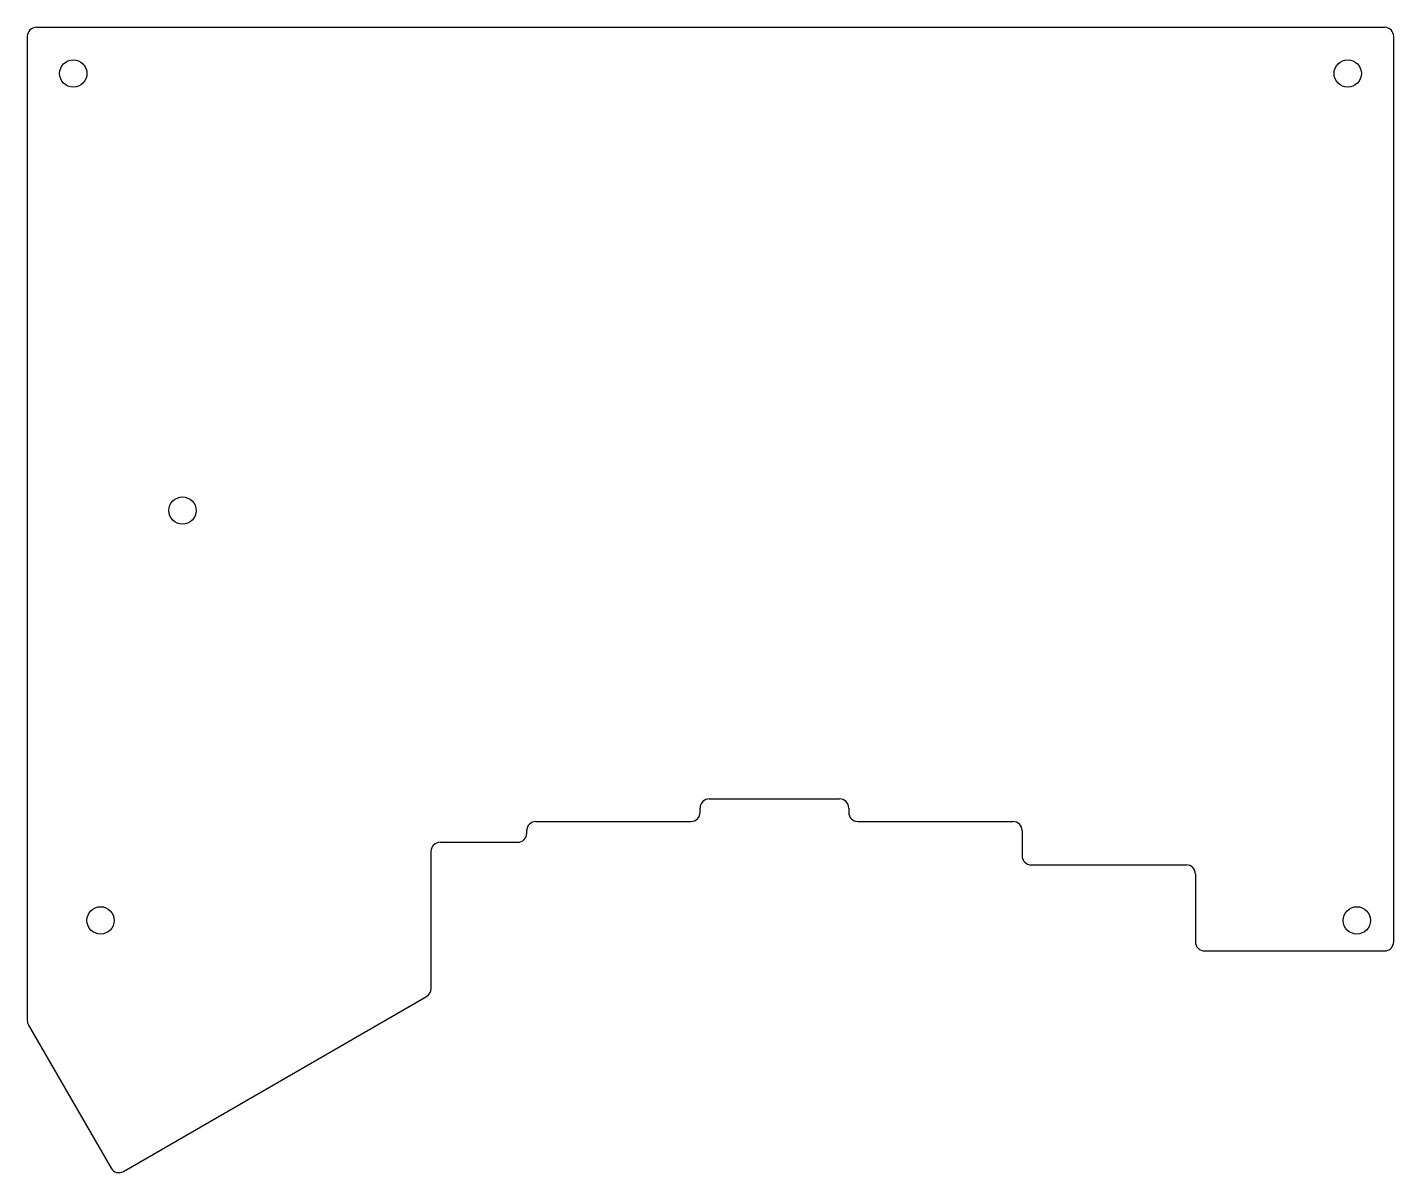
# Model space of a CAD drawing. Extents: x 7.53 to 13.44, y -5.58 to -0.63.
import ezdxf

# ---------------------------------------------------------------- set-up
doc = ezdxf.new("R2010")
doc.units = 0
doc.header["$MEASUREMENT"] = 0
doc.layers.add('BLACK', color=7, linetype='CONTINUOUS')

msp = doc.modelspace()

# ---------------------------------------------------------------- linework, layer by layer
at = {"layer": 'BLACK', "linetype": 'CONTINUOUS'}
for p, q in [((13.4012, -0.6311), (7.5703, -0.6311)), ((7.5309, -0.6705), (7.5309, -4.9258)), ((13.4406, -4.5849), (13.4406, -0.6705)), ((10.441, -4.0254), (10.441, -4.0067)), ((10.4803, -3.9673), (11.0441, -3.9673)), ((11.0834, -4.0067), (11.0834, -4.0254)), ((9.7305, -4.0648), (10.4016, -4.0648)), ((11.1228, -4.0648), (11.7939, -4.0648)), ((9.6911, -4.1154), (9.6911, -4.1042)), ((11.8333, -4.1042), (11.8333, -4.2129)), ((9.2769, -4.7869), (9.2769, -4.1942)), ((9.3162, -4.1548), (9.6517, -4.1548)), ((11.8727, -4.2523), (12.5438, -4.2523)), ((12.5832, -4.2917), (12.5832, -4.5849)), ((12.6226, -4.6242), (13.4012, -4.6242)), ((7.9468, -5.5779), (9.2572, -4.821)), ((7.5362, -4.9455), (7.893, -5.5635))]:
    msp.add_line(p, q, dxfattribs=at)
at = {"layer": 'BLACK'}
for centre in [(7.7298, -0.8309), (13.2416, -0.8309), (8.2023, -2.7206), (7.8479, -4.4923), (13.281, -4.4923)]:
    msp.add_circle(centre, 0.0591, dxfattribs=at)
for centre, start, end in [((7.5703, -0.6704), -269.99788, -179.99777), ((13.4012, -0.6704), -0.00223, 89.99874), ((10.4803, -4.0067), -269.99862, -179.99834), ((11.0441, -4.0067), -0.00166, 90.00132), ((9.7304, -4.1042), 89.99817, 179.99908), ((10.4016, -4.0254), -90.00138, 0.00092), ((11.1228, -4.0254), -180.00092, -90.00132), ((11.7939, -4.1042), 0.00092, 89.99971), ((9.6517, -4.1154), -89.99817, 0.00223), ((9.3162, -4.1942), 90.00063, 179.99777), ((11.8727, -4.2129), -179.99903, -89.99971), ((12.5438, -4.2917), -0.00097, 89.99805), ((12.6226, -4.5849), -179.99903, -89.99805), ((13.4012, -4.5849), -89.99874, -0.00097), ((9.2375, -4.7869), -59.98966, 0.00143), ((7.5703, -4.9258), -179.99759, -149.99891), ((7.9271, -5.5438), -150.00263, -59.98979)]:
    msp.add_arc(centre, 0.0394, start, end, dxfattribs=at)

doc.saveas('drawing.dxf')
